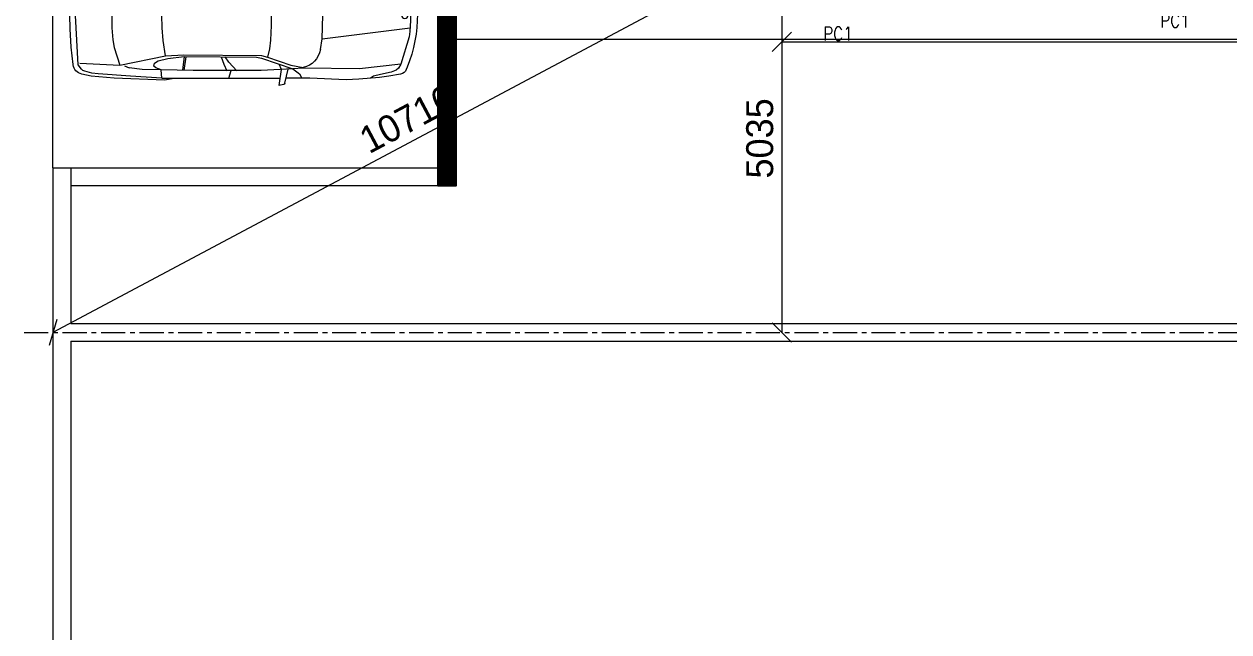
# Model space of a CAD drawing. Header units: metres. Extents: x 5205117 to 5948571, y 646915 to 1143748.
# Drawn here: x 5289472 to 5305112, y 1003441 to 1011326 of the extents above; entities that cross this region are included whole.
import ezdxf

# ---------------------------------------------------------------- set-up
doc = ezdxf.new("R2010")
doc.units = ezdxf.units.M
doc.header["$MEASUREMENT"] = 0
doc.header["$PDMODE"] = 35
doc.header["$PDSIZE"] = 10
for name, pattern in [('CENTER', [2, 1.25, -0.25, 0.25, -0.25]), ('DASHED', [0.75, 0.5, -0.25]), ('DOT', [0.25, 0, -0.25]), ('DOT2', [0.125, 0, -0.125])]:
    doc.linetypes.add(name, pattern=pattern)
doc.layers.get('0').update_dxf_attribs({"color": 1, "linetype": 'DASHED', "lineweight": 30})
for name, color, linetype, lineweight in [('A-Center line', 1, 'CENTER', 9), ('CAR', 251, 'Continuous', 0), ('landscape lines', 7, 'Continuous', 0), ('PLOT', 7, 'Continuous', 5), ('road ht', 8, 'Continuous', 5), ('S-TEXT COL.', 1, 'Continuous', 0), ('WALL', 7, 'Continuous', 30), ('WALL HATCH', 252, 'Continuous', 0)]:
    doc.layers.add(name, color=color, linetype=linetype, lineweight=lineweight)
doc.styles.add('SETU 1', font='romans.shx', dxfattribs={"width": 0.8})
doc.styles.get("Standard").update_dxf_attribs({"font": 'GOTHIC.TTF'})
doc.dimstyles.get("Standard").update_dxf_attribs({"dimtxt": 2, "dimasz": 1, "dimexe": 0, "dimexo": 0, "dimgap": 0.1, "dimtad": 1, "dimdsep": 46, "dimtxsty": 'Standard', "dimblk": 'OBLIQUE', "dimcen": 0.1, "dimclrd": 256, "dimclre": 256, "dimclrt": 256, "dimadec": 0, "dimazin": 0, "dimtfac": 1, "dimtofl": 0, "dimtmove": 1, "dimatfit": 2, "dimldrblk": 'OPEN90', "dimfxl": 1, "dimtolj": 1, "dimtzin": 0, "dimlwd": -1, "dimlwe": -1, "dimarcsym": 0})

# ---------------------------------------------------------------- blocks, each defined once
blk = doc.blocks.new('A$C4CA47BB0')
at = {"layer": 'CAR'}
for p, q in [((-4.23915245812168, -0.4433533960382192), (-4.512537461981992, -0.4867865871019603)), ((-4.119777241818156, -0.4335420214993064), (-4.23915245812168, -0.4433533960382192)), ((-4.161233670527508, -0.460955191476387), (-4.236782530078926, -0.4760002710045228)), ((-4.119777241818156, -0.4335420214993064), (-4.161233670527508, -0.460955191476387)), ((-3.971470406830122, -0.4191985354336794), (-4.119777241818156, -0.4335420214993064)), ((-3.806537173546531, -0.4138500242424925), (-3.971470406830122, -0.4191985354336794)), ((-3.33223402553449, -0.434919695935605), (-3.806537173546531, -0.4138500242424925)), ((-3.33223402553449, -0.434919695935605), (-3.025185747348587, -0.434919695935605)), ((-3.199901198038788, -0.4903729141969961), (-3.231295683119242, -0.4343948675777938)), ((-3.00991424447966, -0.369602255830614), (-3.052684110818518, -0.5525249832808186)), ((-2.991567119879619, -0.3516633310682664), (-2.937115266826368, -0.3402373804092349)), ((-2.937115266826368, -0.3402373804092349), (-2.968129342465545, -0.5479710039053316)), ((-1.411737642163643, -0.434919695935605), (-2.951252830658632, -0.434919695935605)), ((-2.282170936856346, -0.4340686721770908), (-2.312277496794195, -0.5325705718460085)), ((-1.446908886851815, -0.4075885303900577), (-1.574946504506442, -0.4308814333089686)), ((-0.7938825493911279, -0.434919695935605), (-1.446908886851815, -0.4075885303900577)), ((-1.411737642163643, -0.434919695935605), (-1.405389132494747, -0.5429960684505204)), ((-0.8235004996040514, -0.4708066570692608), (-1.411737642163643, -0.434919695935605)), ((-0.4965825478921033, -0.4608185174256505), (-0.7938825493911279, -0.434919695935605)), ((-0.3692986876267241, -0.4879619839412044), (-0.4965825478921033, -0.4608185174256505)), ((-4.516194859586903, -0.6147335443038173), (-4.622074880100627, -0.9716824296428968)), ((-3.979561966223628, -0.5570188260753639), (-4.516194859586903, -0.6147335443038173)), ((-4.486498321801264, -0.5659226849147672), (-4.516194859586903, -0.6147335443038173)), ((-4.455077868648004, -0.5361714775062865), (-4.486498321801264, -0.5659226849147672)), ((-4.391557236740482, -0.5134398493537446), (-4.455077868648004, -0.5361714775062865)), ((-4.236782530078926, -0.4760002710045228), (-4.391557236740482, -0.5134398493537446)), ((-3.248851464961263, -0.5621650596731342), (-3.979561966223628, -0.5570188260753639)), ((-2.703552525612395, -0.5325705718460085), (-3.248851464961263, -0.5621650596731342)), ((-3.248209552501066, -0.5716921521816403), (-3.086220733852315, -0.6028975714925764)), ((-3.11527171454145, -0.5557924042586819), (-3.199901198038788, -0.4903729141969961)), ((-2.708015844533293, -0.6954003914852365), (-3.11527171454145, -0.5557924042586819)), ((-3.086220733852315, -0.6028975714925764), (-2.785196136674131, -0.7053229275807098)), ((-2.968129342465545, -0.5479710039053316), (-2.935410030253479, -0.6175818315241486)), ((-1.821557061784915, -0.5325705718460085), (-2.703552525612395, -0.5325705718460085)), ((-2.384852329003479, -0.5325705718460085), (-2.282170936856346, -0.6395535519532132)), ((-2.216802927358003, -0.6154551832914876), (-2.257087148293067, -0.5325705718460085)), ((-2.182683617285875, -0.7097785016430862), (-2.216802927358003, -0.6154551832914876)), ((-1.405389132494747, -0.5429960684505204), (-1.821557061784915, -0.5325705718460085)), ((-1.702293918202485, -0.5355591777570226), (-1.728194562010685, -0.7116700705082621)), ((-1.705928992374538, -0.7149429584478639), (-1.679632449393466, -0.536125919490587)), ((-1.459355792665519, -0.7227443132760527), (-0.8694578325939799, -0.6032656802690326)), ((-1.405389132494747, -0.5429960684505204), (-1.335718168294988, -0.5660994500194647)), ((-1.155897486223693, -0.5485049438611895), (-1.405389132494747, -0.5429960684505204)), ((-1.335718168294988, -0.5660994500194647), (-1.310824812237115, -0.5892757244164386)), ((-1.310824812237115, -0.5892757244164386), (-1.319838010314925, -0.6300465049716877)), ((-0.9885196097475271, -0.5660994500194647), (-1.155897486223693, -0.5485049438611895)), ((-0.9285484029387587, -0.595741318184082), (-0.9885196097475271, -0.5660994500194647)), ((-0.8694578325939799, -0.6032656802690326), (-0.3464246906714834, -0.6294688293146464)), ((-0.8694578325939799, -0.6032656802690326), (-0.7997643171765956, -0.8122895068026992)), ((-0.5024791220293992, -0.4986662956089276), (-0.8235004996040514, -0.4708066570692608)), ((-0.413251923460848, -0.5239601066368778), (-0.5024791220293992, -0.4986662956089276)), ((-0.3286374741073814, -0.608530364710532), (-0.3658465288899606, -0.554970537632471)), ((-0.2905997189918708, -1.252655121228599), (-0.3286374741073814, -0.608530364710532)), ((-0.2361556108044169, -0.8369928859301581), (-0.2604740246842994, -0.6118761454781634)), ((-2.785196136674131, -0.7053229275807098), (-2.810944161128646, -0.8129619431347237)), ((-2.785196136674131, -0.7053229275807098), (-2.706967098980385, -0.7271689078843337)), ((-2.64346560143531, -0.7047871653030597), (-2.708015844533293, -0.6954003914852365)), ((-2.706967098980385, -0.7271689078843337), (-1.699226041338988, -0.7380846087526152)), ((-1.704436056157647, -0.7149593593348982), (-2.64346560143531, -0.7047871653030597)), ((-2.282170936856346, -0.6395535519532132), (-2.236429776652585, -0.7091971813460987)), ((-1.491078751050736, -0.6884136140015471), (-1.704436056157647, -0.7149593593348982)), ((-1.699226041338988, -0.7380846087526152), (-1.459355792665519, -0.7227443132760527)), ((-1.366186914467107, -0.6583726576063782), (-1.491078751050736, -0.6884136140015471)), ((-1.428274746747775, -0.9226109783958236), (-1.459355792665519, -0.7227443132760527)), ((-1.319838010314925, -0.6300465049716877), (-1.366186914467107, -0.6583726576063782)), ((-3.494170452457183, -0.9429863459099579), (-3.471569120234562, -0.8053154855642788)), ((-2.824308605406259, -0.9283239537271584), (-2.834001073520994, -1.253956258195103)), ((-2.810944161128646, -0.8129619431347237), (-2.824308605406259, -0.9283239537271584)), ((-1.416734901044037, -1.086279065548297), (-1.428274746747775, -0.9226109783958236)), ((-0.7997643171765956, -0.8122895068026992), (-0.7771700464454623, -0.9293189408163016)), ((-0.7771700464454623, -0.9293189408163016), (-0.7646226851975368, -1.088748310068695)), ((-0.2226601872243918, -1.072504143536207), (-0.2361556108044169, -0.8369928859301581)), ((-4.635226568447251, -1.087376102595954), (-3.494170452457183, -0.9429863459099579)), ((-3.50375449249259, -1.25), (-3.494170452457183, -0.9429863459099579)), ((-1.4146597333729, -1.246767203114359), (-1.416734901044037, -1.086279065548297)), ((-0.7646226851975368, -1.088748310068695), (-0.7622267890892542, -1.253236441527406)), ((-0.218342198373648, -1.250001822321792), (-0.2226601872243918, -1.072504143536207)), ((-4.729999999999563, -1.25), (-4.729925284855199, -1.25)), ((-3.494170452457183, -1.557017298735445), (-3.50375449249259, -1.25)), ((-1.416734901044037, -1.413722756773495), (-1.4146597333729, -1.246767203114359)), ((-0.2226601872243918, -1.427499501105558), (-0.218342198373648, -1.250001822321792)), ((-2.834001073520994, -1.253956258195103), (-2.830616112860298, -1.380616656997518)), ((-2.830616112860298, -1.380616656997518), (-2.824308605406259, -1.571677868598272)), ((-0.7622267890892542, -1.253236441527406), (-0.7646226851975373, -1.41125533457307)), ((-0.3286374741073814, -1.891473279931233), (-0.2905997189918708, -1.252655121228599)), ((-3.494170452457183, -1.557017298735445), (-4.635226568447251, -1.412625719724019)), ((-4.622074880100627, -1.528319392678895), (-4.516194859586903, -1.885270100339767)), ((-3.471106250783123, -1.694609799287718), (-3.494170452457183, -1.557017298735445)), ((-1.428274746747775, -1.577392666245942), (-1.416734901044037, -1.413722756773495)), ((-0.7646226851975373, -1.41125533457307), (-0.7771700464454627, -1.570684703827283)), ((-0.2361556108044172, -1.663008936391634), (-0.2226601872243918, -1.427499501105558)), ((-2.824308605406259, -1.571677868598272), (-2.810944161128646, -1.687039879187068)), ((-2.810944161128646, -1.687039879187068), (-2.785196136674131, -1.794678894739263)), ((-1.45935579266552, -1.777257509049377), (-1.428274746747775, -1.577392666245942)), ((-0.7929757170659288, -1.669490931048131), (-0.8694578325939804, -1.89673614205276)), ((-0.7771700464454627, -1.570684703827283), (-0.7929757170659288, -1.669490931048131)), ((-0.2604740246842994, -1.888127499163602), (-0.2361556108044172, -1.663008936391634)), ((-2.708015844533293, -1.804601430838375), (-3.11527171454145, -1.944211240386721)), ((-2.785196136674131, -1.794678894739263), (-3.086220733852315, -1.897106073151008)), ((-2.706967098980385, -1.772832914441096), (-2.785196136674131, -1.794678894739263)), ((-2.64346560143531, -1.795214657020551), (-2.708015844533293, -1.804601430838375)), ((-1.699226041338989, -1.761917213572815), (-2.706967098980385, -1.772832914441096)), ((-1.704436056157647, -1.785042462990532), (-2.64346560143531, -1.795214657020551)), ((-2.386665993659335, -1.969319174701013), (-2.282170936856346, -1.860448270370398)), ((-2.282170936856346, -1.860448270370398), (-2.236429776652585, -1.790806463299305)), ((-2.182683617285875, -1.790223320680525), (-2.216802927358003, -1.884548461350278)), ((-1.701894374393305, -1.967150613092599), (-1.728194562010686, -1.788333574137141)), ((-1.491078751050736, -1.811588208322064), (-1.704436056157647, -1.785042462990532)), ((-1.704436056157647, -1.785042462990532), (-1.679632449393466, -1.963875902834843)), ((-1.45935579266552, -1.777257509049377), (-1.699226041338989, -1.761917213572815)), ((-1.366186914467107, -1.841630987037206), (-1.491078751050736, -1.811588208322064)), ((-0.8694578325939804, -1.89673614205276), (-1.45935579266552, -1.777257509049377)), ((-1.319838010314925, -1.869955317353742), (-1.366186914467107, -1.841630987037206)), ((-1.310824812237115, -1.910726097907173), (-1.319838010314925, -1.869955317353742)), ((-0.3464246906714834, -1.870532993008965), (-0.8694578325939804, -1.89673614205276)), ((-4.598383344531612, -1.923061386583868), (-4.586388374244052, -1.951834007786601)), ((-4.516194859586903, -1.885270100339767), (-4.486498321801264, -1.934079137408844)), ((-4.516194859586903, -1.885270100339767), (-3.979561966223628, -1.942984818566401)), ((-4.512537461981992, -2.013215235219832), (-4.358796466727654, -2.039112234389904)), ((-4.486498321801264, -1.934079137408844), (-4.455077868648004, -1.963832167139117)), ((-4.455077868648004, -1.963832167139117), (-4.391557236740482, -1.986563795288021)), ((-4.391557236740482, -1.986563795288021), (-4.250923738552956, -2.020351443001346)), ((-4.250923738552956, -2.020351443001346), (-4.161233670527508, -2.039046630845405)), ((-3.979561966223628, -1.942984818566401), (-3.248851464961263, -1.937836762648658)), ((-3.248851464961263, -1.937836762648658), (-3.11527171454145, -1.944211240386721)), ((-3.086220733852315, -1.897106073151008), (-3.248209552501066, -1.928309670138333)), ((-3.199901198038788, -2.009628908122977), (-3.231295683119242, -2.065605132422206)), ((-3.11527171454145, -1.944211240386721), (-3.199901198038788, -2.009628908122977)), ((-3.11527171454145, -1.944211240386721), (-2.703552525612395, -1.967433072799395)), ((-3.009936567905243, -2.130392277207648), (-3.052695044741995, -1.947471372079235)), ((-2.968144376609416, -1.952027173778333), (-2.935420964178775, -1.882414523834086)), ((-2.937138045836036, -2.159758974950819), (-2.968144376609416, -1.952027173778333)), ((-2.703552525612395, -1.967433072799395), (-1.821557061784915, -1.967433072799395)), ((-2.282170936856346, -2.06593315014652), (-2.312277496794195, -1.967433072799395)), ((-2.216802927358003, -1.884548461350278), (-2.258005142333786, -1.969319174701013)), ((-1.821557061784915, -1.967433072799395), (-1.405389132494747, -1.95700575387491)), ((-1.411737642163644, -2.065083948709798), (-1.405389132494747, -1.95700575387491)), ((-1.405389132494747, -1.95700575387491), (-1.335718168294989, -1.933902372304146)), ((-1.405389132494747, -1.95700575387491), (-1.155897486223694, -1.951498700780576)), ((-1.335718168294989, -1.933902372304146), (-1.310824812237115, -1.910726097907173)), ((-1.155897486223694, -1.951498700780576), (-0.9885196097475275, -1.933902372304146)), ((-1.006859445064038, -2.03926895396944), (-0.587145963101648, -2.009966037447157)), ((-0.9285472639912771, -1.904262326457683), (-0.9885196097475275, -1.933902372304146)), ((-0.587145963101648, -2.009966037447157), (-0.5024791220293992, -2.001335526711102)), ((-0.5024791220293992, -2.001335526711102), (-0.4133302832469781, -1.975770189903471)), ((-0.4965825478921033, -2.039183304896142), (-0.3731241943169152, -2.012910907666082)), ((-0.3692278449143487, -1.948480937737259), (-0.3286374741073814, -1.891473279931233)), ((-4.358796466727654, -2.039112234389904), (-4.239152458121681, -2.056650248607184)), ((-4.239152458121681, -2.056650248607184), (-3.971470406830122, -2.080803286886294)), ((-4.161233670527508, -2.039046630845405), (-4.119777241818157, -2.066457978500694)), ((-3.971470406830122, -2.080803286886294), (-3.806537173546531, -2.086153620399273)), ((-3.806537173546531, -2.086153620399273), (-3.33223402553449, -2.065082126389825)), ((-3.33223402553449, -2.065082126389825), (-3.025200781492458, -2.065082126389825)), ((-2.991581698444861, -2.148333024293606), (-2.937138045836036, -2.159758974950819)), ((-1.411737642163644, -2.065083948709798), (-2.951267864802503, -2.065082126389825)), ((-1.574946504506443, -2.069120389012824), (-1.446908886851816, -2.092415114255346)), ((-1.446908886851816, -2.092415114255346), (-0.7938825493911283, -2.065083948709798)), ((-1.411737642163644, -2.065083948709798), (-1.006859445064038, -2.03926895396944)), ((-0.7938825493911283, -2.065083948709798), (-0.4965825478921033, -2.039183304896142))]:
    blk.add_line(p, q, dxfattribs=at)
at = {"layer": 'CAR', "linetype": 'DOT', "ltscale": 200}
blk.add_lwpolyline([(-5.000000000000001, -2.5), (0, -2.5), (0, 0), (-5, 0)], close=True, dxfattribs=at)
at = {"layer": 'CAR'}
blk.add_circle((-4.566302300139796, -1.249998177680027), 0.04299394059769752, dxfattribs=at)
for centre, radius, start, end in [((-2.986655510068886, -0.3750400607405027), 0.02388629608166429, 101.8560145927784, 166.8450830646642), ((-2.943378127420146, -1.249998177680027), 1.78663175302919, 156.8697197759447, 202.1307612114779), ((-4.496660948649151, -0.5810023885314877), 0.09554134974888392, 99.56185476926768, 159.9007449463977), ((-3.18715953184801, -0.8530675766414788), 0.288391726814776, 102.2413048067315, 170.4690512149974), ((-0.4396678284447262, -0.61607295000249), 0.0958247381144163, 34.7318926638975, 73.99907725951901), ((-0.4029587728946353, -0.6272674659339827), 0.1433131759158288, 6.16525159085062, 76.41699488329039), ((-2.689220884625684, -1.250001822321792), 1.952793861006529, 171.8060920894292, 188.1938001605358), ((-3.18715953184801, -1.646936068003924), 0.287920138940791, 189.5309122793852, 257.7586450550641), ((-4.496660948649151, -1.919001256110278), 0.09554152472623277, 200.099348938389, 260.4381452307323), ((-0.4396678284447262, -1.883930694639275), 0.0955411491597455, 286.0012005063302, 317.4973570530997), ((-0.4029587728946353, -1.872736178707783), 0.1433137316082339, 282.0139402735163, 351.7917600206507), ((-2.986677833499925, -2.124956294623189), 0.02388556084065407, 193.1504116226357, 258.1420177111038)]:
    blk.add_arc(centre, radius, start, end, dxfattribs=at)
blk = doc.blocks.new('_Oblique')
at = {"color": 0, "linetype": 'ByBlock', "lineweight": -2}
blk.add_line((-0.5, -0.5), (0.5, 0.5), dxfattribs=at)
blk = doc.blocks.new('*D68')
at = {"layer": 'Defpoints', "color": 0, "ltscale": 5, "transparency": 16777216}
for p in [(5299306.83720308, 1012360.266908886), (5299306.83720308, 1007325.266908868), (5299306.837203089, 1007325.266908868)]:
    blk.add_point(p, dxfattribs=at)
at = {"layer": 'road ht', "linetype": 'DOT2', "ltscale": 5, "transparency": 16777216}
for p, q in [((5299306.83720308, 1012360.266908886), (5299306.837203089, 1012360.266908886)), ((5299306.83720308, 1007325.266908868), (5299306.837203089, 1007325.266908868))]:
    blk.add_line(p, q, dxfattribs=at)
at = {"layer": 'road ht', "color": 1, "ltscale": 5, "transparency": 16777216}
blk.add_line((5299306.837203089, 1012360.266908886), (5299306.837203089, 1007325.266908868), dxfattribs=at)
at = {"layer": 'road ht', "color": 1, "ltscale": 5, "transparency": 16777216, "xscale": 250, "yscale": 250, "zscale": 250}
for p, rotation in [((5299306.837203089, 1012360.266908886), 90), ((5299306.837203089, 1007325.266908868), 270)]:
    blk.add_blockref('_Oblique', p, dxfattribs=dict(at, rotation=rotation))
at = {"layer": 'road ht', "color": 1, "ltscale": 5, "transparency": 16777216, "insert": (5299023.033668078, 1009842.766908876), "char_height": 350, "attachment_point": 5, "rotation": 90}
blk.add_mtext('\\A1;5035', dxfattribs=at)
blk = doc.blocks.new('_Open90')
at = {"color": 0, "linetype": 'ByBlock', "lineweight": -2}
for p, q in [((0, 0), (-1, 0)), ((-0.5, 0.5), (0, 0)), ((0, 0), (-0.5, -0.5))]:
    blk.add_line(p, q, dxfattribs=at)
blk = doc.blocks.new('*D69')
at = {"layer": 'Defpoints', "color": 0, "ltscale": 5, "transparency": 16777216}
for p in [(5299306.837203078, 1012360.266908885), (5289846.855933366, 1007325.266908868), (5289846.855933366, 1007325.266908868)]:
    blk.add_point(p, dxfattribs=at)
at = {"layer": 'road ht', "color": 1, "ltscale": 5, "transparency": 16777216}
blk.add_line((5299306.837203078, 1012360.266908886), (5289846.855933366, 1007325.266908868), dxfattribs=at)
at = {"layer": 'road ht', "linetype": 'DOT2', "ltscale": 5, "transparency": 16777216}
blk.add_line((5299306.837203078, 1012360.266908885), (5299306.837203078, 1012360.266908886), dxfattribs=at)
at = {"layer": 'road ht', "color": 1, "ltscale": 5, "transparency": 16777216, "xscale": 250, "yscale": 250, "zscale": 250}
for p, rotation in [((5299306.837203078, 1012360.266908886), 28.02378635388294), ((5289846.855933366, 1007325.266908868), 208.0237863538829)]:
    blk.add_blockref('_Oblique', p, dxfattribs=dict(at, rotation=rotation))
at = {"layer": 'road ht', "color": 1, "ltscale": 5, "transparency": 16777216, "insert": (5294443.504860751, 1010093.295221714), "char_height": 350, "attachment_point": 5, "rotation": 28.02378635388291}
blk.add_mtext('\\A1;10716', dxfattribs=at)
blk = doc.blocks.new('*D91')
at = {"layer": 'Defpoints', "color": 0, "ltscale": 5, "transparency": 16777216}
for p in [(5299306.837203082, 1011863.863033714), (5321816.337203085, 1011863.863033714), (5321816.337203085, 1011096.608359609)]:
    blk.add_point(p, dxfattribs=at)
at = {"layer": 'road ht', "linetype": 'DOT2', "ltscale": 5, "transparency": 16777216}
for p, q in [((5299306.837203082, 1011863.863033714), (5299306.837203082, 1011096.608359609)), ((5321816.337203085, 1011863.863033714), (5321816.337203085, 1011096.608359609))]:
    blk.add_line(p, q, dxfattribs=at)
at = {"layer": 'road ht', "color": 1, "ltscale": 5, "transparency": 16777216}
blk.add_line((5299306.837203082, 1011096.608359609), (5321816.337203085, 1011096.608359609), dxfattribs=at)
at = {"layer": 'road ht', "color": 1, "ltscale": 5, "transparency": 16777216, "xscale": 250, "yscale": 250, "zscale": 250, "rotation": 180}
blk.add_blockref('_Oblique', (5299306.837203082, 1011096.608359609), dxfattribs=at)
at = {"layer": 'road ht', "color": 1, "ltscale": 5, "transparency": 16777216, "xscale": 250, "yscale": 250, "zscale": 250}
blk.add_blockref('_Oblique', (5321816.337203085, 1011096.608359609), dxfattribs=at)
at = {"layer": 'road ht', "color": 1, "ltscale": 5, "transparency": 16777216, "insert": (5310561.587203084, 1011380.411894619), "char_height": 350, "attachment_point": 5}
blk.add_mtext('\\A1;22510', dxfattribs=at)
blk = doc.blocks.new('fghfgfccf')
at = {"layer": 'S-TEXT COL.', "color": 7, "style": 'SETU 1', "width": 0.8}
for p in [(5236976.794236938, 1002788.39940246), (5232602.707823559, 1002619.413815198)]:
    blk.add_text('PC1', height=180, dxfattribs=at).set_placement(p)

msp = doc.modelspace()

# ---------------------------------------------------------------- hatches: boundary and pattern name
at = {"layer": 'WALL HATCH', "ltscale": 10}
h = msp.add_hatch(dxfattribs=at)
h.set_pattern_fill('ANSI31', color=256, scale=100, angle=180)
h.set_pattern_definition([(225, (2847143.235356959, -169164.4653801288), (8.83883476483184, -8.838834764831851), [])])
h.paths.add_polyline_path([(5295076.855469342, 1015575.300714018), (5295076.855469342, 1009229.907070937), (5294846.855469342, 1009229.907070937), (5294846.855469342, 1015575.300714018)])
h.paths.add_polyline_path([(5295076.855469342, 1015805.300714077), (5295076.855469342, 1022150.694357159), (5294846.855469342, 1022150.694357159), (5294846.855469342, 1015805.300714077)])

# ---------------------------------------------------------------- linework, layer by layer
at = {"layer": 'A-Center line', "ltscale": 250}
msp.add_line((5289471.77914972, 1007325.266908868), (5332983.863392487, 1007325.266908868), dxfattribs=at)
at = {"layer": 'landscape lines', "ltscale": 0.01}
for p, q in [((5289846.855469342, 1009459.907070937), (5289846.852269461, 1024180.266908887)), ((5289846.855469342, 1009459.907070937), (5294846.855469342, 1009459.900700411)), ((5290076.874224611, 1009229.907070937), (5294846.855469342, 1009229.907070937))]:
    msp.add_line(p, q, dxfattribs=at)
msp.add_lwpolyline([(5295076.855469342, 1011130.266908886), (5305331.888954693, 1011130.266908886), (5305331.837203078, 1012360.164868025)], dxfattribs=at)
at = {"layer": 'PLOT', "ltscale": 0.5}
for p, q in [((5289846.855469342, 1009459.907070937), (5289846.874224629, 923180.2669088773)), ((5290076.874224611, 1009459.907070937), (5290076.874224611, 1007440.266908868)), ((5290076.876797844, 1009459.906777865), (5290076.874224611, 1007440.266908868)), ((5290076.874224611, 1007440.266908868), (5332616.874224617, 1007440.266908868)), ((5290076.874224611, 1007210.266908868), (5290076.87422461, 926640.2669088587)), ((5290076.874224611, 1007210.266908868), (5332846.874224613, 1007210.266908868))]:
    msp.add_line(p, q, dxfattribs=at)
at = {"layer": 'WALL'}
msp.add_lwpolyline([(5295076.855469342, 1015575.300714018), (5295076.855469342, 1009229.907070937), (5294846.855469342, 1009229.907070937), (5294846.855469342, 1015575.300714018)], close=True, dxfattribs=at)

# ---------------------------------------------------------------- block references
at = {"layer": 'CAR', "ltscale": 0.1, "xscale": -1000, "yscale": 1000, "zscale": 1000}
msp.add_blockref('A$C4CA47BB0', (5289846.855469342, 1012690.300714018), dxfattribs=at)
at = {"layer": 'road ht'}
msp.add_blockref('fghfgfccf', (67242.63210016303, 8491.7219807785), dxfattribs=at)

# ---------------------------------------------------------------- dimensions: what is measured, and where the dimension line sits
at = {"layer": 'road ht', "color": 12, "ltscale": 5}
for p2, distance, picture, middle in [((5289846.855933366, 1007325.266908868), 0, '*D69', (5294443.504860751, 1010093.295221714)), ((5299306.837203078, 1007325.266908868), 1.1175870895385742e-08, '*D68', (5299023.033668078, 1009842.766908876))]:
    dim = msp.add_aligned_dim(p1=(5299306.837203078, 1012360.266908886), p2=p2, distance=distance, dimstyle='Standard', override={"dimtxt": 350, "dimasz": 250, "dimgap": 100, "dimdec": 0, "dimclrd": 1, "dimclrt": 1, "dimtdec": 0, "dimfxl": 0.1}, dxfattribs=at)
    dim.commit()
    dim.dimension.update_dxf_attribs({"geometry": picture, "text_midpoint": middle})
dim = msp.add_linear_dim(base=(5321816.337203085, 1011096.608359609), p1=(5299306.837203082, 1011863.863033714), p2=(5321816.337203085, 1011863.863033714), dimstyle='Standard', override={"dimtxt": 350, "dimasz": 250, "dimgap": 100, "dimdec": 0, "dimclrd": 1, "dimclrt": 1, "dimtdec": 0, "dimfxl": 0.1}, dxfattribs=at)
dim.commit()
dim.dimension.update_dxf_attribs({"geometry": '*D91', "text_midpoint": (5310561.587203084, 1011380.411894619)})

doc.saveas('drawing.dxf')
